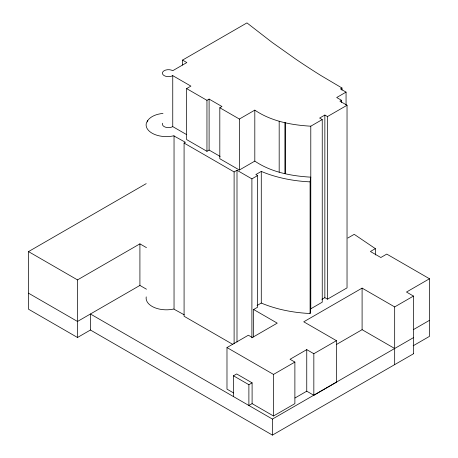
<?xml version="1.0" encoding="UTF-8"?>
<svg xmlns="http://www.w3.org/2000/svg" width="458" height="458" viewBox="0 0 458 458"><rect width="100%" height="100%" fill="white"/><g stroke="black" fill="none" stroke-linecap="round" stroke-linejoin="round"><path stroke-width="0.69" d="M257.058 305.492L261.283 303.053A94.978 54.834 0 0 0 272.418 307.112L276.334 308.263A94.978 54.834 0 0 0 305.721 313.249L310.095 313.507L310.095 181.866L310.787 177.16C291.317 176.038 271.222 172.242 254.808 161.107L239.368 170.021L219.811 158.731L219.811 107.756L221.964 106.514L209.106 99.094L206.953 100.336L186.606 88.589L186.606 139.564L206.953 151.306L209.106 150.064L220.126 156.43M310.095 313.507L310.787 308.801L310.787 126.19L322.243 119.578L322.243 302.188L310.787 308.801M182.542 65.047L182.542 60.09L246.954 22.9L272.115 42.399L295.885 59.225A920.775 531.601 0 0 0 320.829 75.484L341.983 87.999L341.983 90.134M186.606 88.589L190.9 86.11L172.752 75.639A6.063 3.498 0 0 1 164.182 75.639A6.063 3.498 0 0 1 164.182 70.692A6.063 3.498 0 0 1 172.752 70.692L186.83 62.563L182.542 60.09M232.876 344.433L184.082 316.26L184.082 143.051L185.404 142.289L173.714 135.826A20.307 11.725 0 0 1 146.36 123.065C148.913 116.492 156.544 114.071 162.985 113.407M219.811 107.756L239.368 119.046L254.808 110.132C271.222 121.273 291.317 125.068 310.787 126.19M413.574 353.731L272.424 435.1L90.426 330.023L77.499 337.489L28.505 309.202L28.505 251.602L146.205 183.647M341.983 87.999L340.449 88.881L346.059 92.115L346.059 104.956M346.059 92.115L336.693 97.525L341.462 100.279L341.462 102.42M341.462 100.279L339.928 101.161L347.032 105.266L347.032 287.876L327.464 299.171L324.854 297.666L321.951 299.343M347.032 105.266L327.464 116.561L324.854 115.055L319.632 118.067L322.243 119.578M184.082 143.051L234.112 171.933L236.998 170.267L251.9 178.872L257.619 175.569L257.619 307.209L253.635 309.511L253.635 336.991M310.095 181.866C297.339 181.271 284.624 179.244 272.418 175.477A94.978 54.834 0 0 1 261.283 171.412L255.85 174.55L257.619 175.569M28.505 251.602L77.499 279.895L139.913 243.856L146.468 247.641M146.468 289.21L139.913 285.426L77.499 321.464L28.505 293.177M347.794 238.04L354.217 234.33L375.354 248.642L375.354 254.986M375.354 248.642L370.413 251.499L380.833 257.511L386.764 254.087L429.495 278.756L429.495 336.355L413.15 345.79M233.649 392.975L226.985 389.134L226.985 347.559L248.362 335.222L252.341 337.517L277.239 323.142L253.635 309.511M413.471 353.668L413.471 296.074L394.676 306.923L362.095 288.116L303.746 321.802L336.43 340.672L336.43 382.241L313.833 395.288L306.751 391.195L294.986 397.991M233.46 396.582L233.46 375.795L236.671 373.94L252.1 382.848L252.1 403.63L273.506 415.99L294.883 403.647L294.883 362.078L290.034 359.278L306.751 349.626L313.833 353.719L336.43 340.672M429.495 278.756L406.486 292.044L413.471 296.074M233.46 375.795L248.889 384.703L252.1 382.848M226.985 347.559L273.506 374.421L294.883 362.078M336.647 344.376L362.095 329.686L394.676 348.492M252.1 403.63L248.889 405.49L248.889 384.703M413.282 329.691L429.495 320.331M90.426 330.023L90.426 313.999L272.424 419.076L413.471 337.643M184.208 314.806L173.714 309.035A20.307 11.725 0 0 1 146.222 296.881M162.613 123.231A6.063 3.498 0 0 0 165.435 127.169A6.063 3.498 0 0 0 172.752 126.614L186.669 134.641M394.676 306.923L394.676 364.516M362.095 288.116L362.095 329.686M327.464 116.561L327.464 299.171M324.854 115.055L324.854 297.666M313.833 353.719L313.833 395.288M306.751 349.626L306.751 391.195M285.265 122.75L285.265 173.719M284.985 122.681L284.985 173.656M279.18 121.193L279.18 172.162M273.506 374.421L273.506 415.99M272.424 419.076L272.424 435.1M261.283 171.412L261.283 303.053M254.808 110.132L254.808 161.107M251.9 178.872L251.9 337.827M239.368 119.046L239.368 170.021M236.998 170.267L236.998 342.052M234.112 171.933L234.112 343.718M209.106 99.094L209.106 150.064M206.953 100.336L206.953 151.306M174.04 135.723L174.04 308.932M172.752 75.639L172.752 126.614M147.671 120.5L147.671 121.931M139.913 243.856L139.913 285.426M77.499 279.895L77.499 337.489"/></g></svg>
